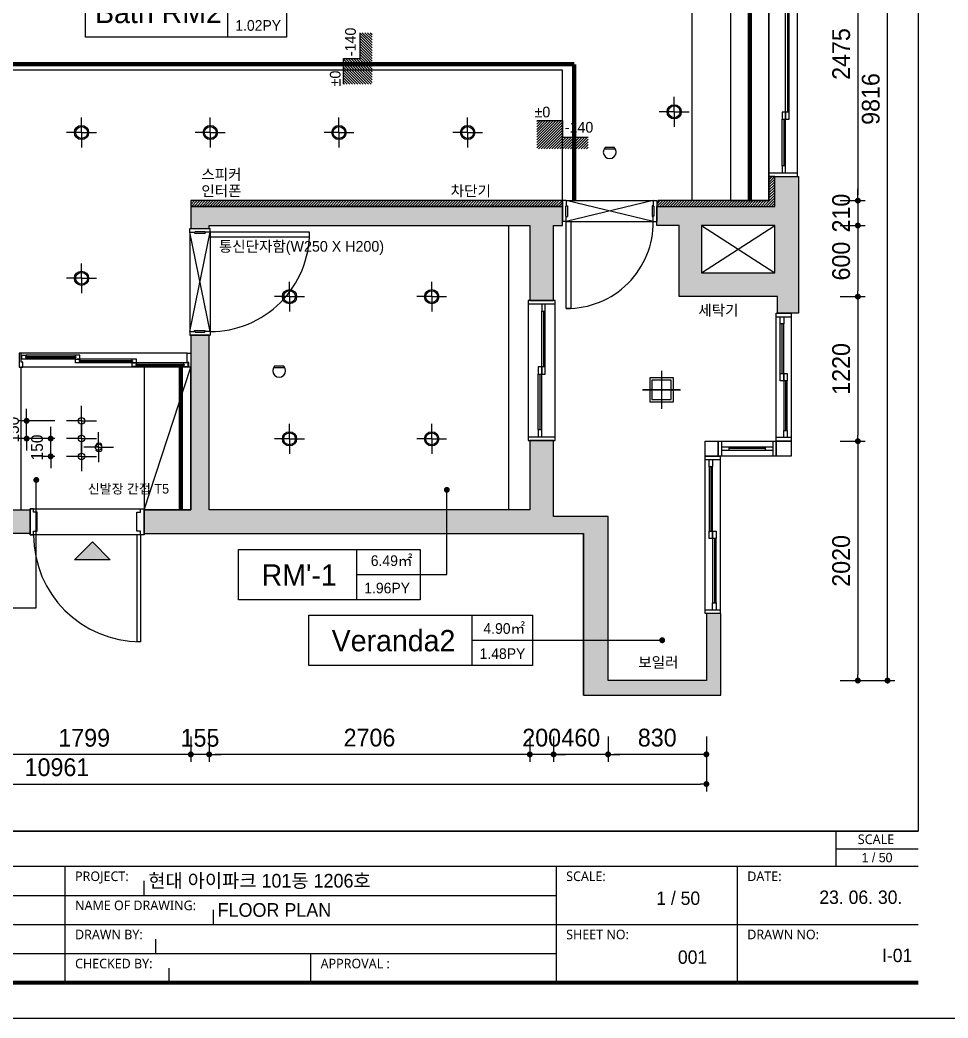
# Model space of a CAD drawing. Header units: millimetres. Extents: x 0 to 400063, y 963 to 238763.
# Drawn here: x 99021 to 106853, y 110534 to 118957 of the extents above; entities that cross this region are included whole.
import ezdxf
from ezdxf.enums import TextEntityAlignment as Align

# ---------------------------------------------------------------- set-up
doc = ezdxf.new("R2010")
doc.units = ezdxf.units.MM
doc.header["$LTSCALE"] = 40
doc.header["$PDMODE"] = 34
doc.linetypes.add('HID', pattern=[2.3, 1.5, -0.8])
doc.layers.get('Defpoints').update_dxf_attribs({"color": 249})
doc.layers.add('.', color=7, linetype='Continuous', lineweight=13)
for name, color, linetype in [('01-FUR', 6, 'Continuous'), ('2sec', 2, 'Continuous'), ('3TI-CE-LIGHT', 6, 'Continuous'), ('4LEA', 4, 'Continuous'), ('6fur', 6, 'Continuous'), ('DIM', 8, 'Continuous'), ('DOOR', 4, 'Continuous'), ('DOOR-FRAME', 4, 'Continuous'), ('DWG', 7, 'Continuous'), ('FORTXT', 6, 'Continuous'), ('GPG-TEXT', 3, 'Continuous'), ('HAT', 8, 'Continuous'), ('LIGHT', 6, 'Continuous'), ('RC-LIGHT', 7, 'Continuous'), ('sheet', 7, 'Continuous'), ('SOL253', 253, 'Continuous'), ('도면층4', 4, 'Continuous'), ('도면층5', 5, 'Continuous'), ('도면층8', 253, 'Continuous'), ('전기', 7, 'Continuous')]:
    doc.layers.add(name, color=color, linetype=linetype)
doc.styles.add('GHS', font='stylu.ttf')
doc.styles.add('HY울릉도L', font='HYWULM.TTF')
doc.styles.add('맑은고딕', font='malgun.ttf')
doc.styles.add('울릉도 L', font='HYWULM.TTF')
doc.styles.add('울릉도L', font='HYWULM.TTF')
doc.styles.add('휴먼엑스포', font='stylu.ttf')
doc.dimstyles.new('황금손50', dxfattribs={"dimscale": 50, "dimtxt": 3, "dimasz": 1, "dimexe": 1.25, "dimexo": 2, "dimgap": 1.25, "dimtad": 1, "dimdec": 0, "dimzin": 9, "dimtxsty": '울릉도 L', "dimblk": 'DOT', "dimcen": 2.5, "dimclrd": 1, "dimclre": 1, "dimadec": 0, "dimazin": 0, "dimtfac": 1, "dimtdec": 0, "dimtix": 1, "dimtmove": 0, "dimatfit": 2, "dimldrblk": 'DOT', "dimfxl": 0, "dimarcsym": 0})
pattern_1 = [(45, (-58243.64, -39174.001), (-11.2253202, 11.2253202), [])]

# ---------------------------------------------------------------- blocks, each defined once
blk = doc.blocks.new('_Dot')
at = {"color": 0, "lineweight": -2}
blk.add_line((-0.5, 0), (-1, 0), dxfattribs=at)
at = {"color": 0, "const_width": 0.5}
blk.add_lwpolyline([(-0.25, 0, 1), (0.25, 0, 1)], format="xyb", close=True, dxfattribs=at)
blk = doc.blocks.new('*D177')
at = {"layer": 'Defpoints', "color": 0}
for p in [(105842.2, 119907.2), (105842.2, 117432.2), (106092.2, 117432.2)]:
    blk.add_point(p, dxfattribs=at)
at = {"layer": 'DIM', "color": 1, "lineweight": -2}
for p, q in [((105942.2, 119907.2), (106154.7, 119907.2)), ((106092.2, 119857.2), (106092.2, 117482.2)), ((105942.2, 117432.2), (106154.7, 117432.2))]:
    blk.add_line(p, q, dxfattribs=at)
at = {"layer": 'DIM', "color": 1, "lineweight": -2, "xscale": 50, "yscale": 50, "zscale": 50}
for p, rotation in [((106092.2, 119907.2), 90), ((106092.2, 117432.2), 270)]:
    blk.add_blockref('_Dot', p, dxfattribs=dict(at, rotation=rotation))
at = {"layer": 'DIM', "color": 1, "insert": (105951.9, 118669.7), "char_height": 150, "attachment_point": 5, "rotation": 90, "style": '울릉도 L'}
blk.add_mtext('2475', dxfattribs=at)
blk = doc.blocks.new('*D178')
at = {"layer": 'Defpoints', "color": 0}
for p in [(105842.2, 117432.2), (105842.2, 117222.2), (106092.2, 117222.2)]:
    blk.add_point(p, dxfattribs=at)
at = {"layer": 'DIM', "color": 1, "lineweight": -2}
for p, q in [((106092.2, 117482.2), (106092.2, 117532.2)), ((105942.2, 117432.2), (106154.7, 117432.2)), ((106092.2, 117432.2), (106092.2, 117222.2)), ((105942.2, 117222.2), (106154.7, 117222.2)), ((106092.2, 117172.2), (106092.2, 117122.2))]:
    blk.add_line(p, q, dxfattribs=at)
at = {"layer": 'DIM', "color": 1, "lineweight": -2, "xscale": 50, "yscale": 50, "zscale": 50}
for p, rotation in [((106092.2, 117432.2), 270), ((106092.2, 117222.2), 90)]:
    blk.add_blockref('_Dot', p, dxfattribs=dict(at, rotation=rotation))
at = {"layer": 'DIM', "color": 1, "insert": (105951.7, 117327.2), "char_height": 150, "attachment_point": 5, "rotation": 90, "style": '울릉도 L'}
blk.add_mtext('210', dxfattribs=at)
blk = doc.blocks.new('*D179')
at = {"layer": 'Defpoints', "color": 0}
for p in [(105842.2, 117222.2), (105842.2, 116622.2), (106092.2, 116622.2)]:
    blk.add_point(p, dxfattribs=at)
at = {"layer": 'DIM', "color": 1, "lineweight": -2}
for p, q in [((105942.2, 117222.2), (106154.7, 117222.2)), ((106092.2, 117172.2), (106092.2, 116672.2)), ((105942.2, 116622.2), (106154.7, 116622.2))]:
    blk.add_line(p, q, dxfattribs=at)
at = {"layer": 'DIM', "color": 1, "lineweight": -2, "xscale": 50, "yscale": 50, "zscale": 50}
for p, rotation in [((106092.2, 117222.2), 90), ((106092.2, 116622.2), 270)]:
    blk.add_blockref('_Dot', p, dxfattribs=dict(at, rotation=rotation))
at = {"layer": 'DIM', "color": 1, "insert": (105951.6, 116922.2), "char_height": 150, "attachment_point": 5, "rotation": 90, "style": '울릉도 L'}
blk.add_mtext('600', dxfattribs=at)
blk = doc.blocks.new('*D180')
at = {"layer": 'Defpoints', "color": 0}
for p in [(105842.2, 116622.2), (105842.2, 115402.2), (106092.2, 115402.2)]:
    blk.add_point(p, dxfattribs=at)
at = {"layer": 'DIM', "color": 1, "lineweight": -2}
for p, q in [((105942.2, 116622.2), (106154.7, 116622.2)), ((106092.2, 116572.2), (106092.2, 115452.2)), ((105942.2, 115402.2), (106154.7, 115402.2))]:
    blk.add_line(p, q, dxfattribs=at)
at = {"layer": 'DIM', "color": 1, "lineweight": -2, "xscale": 50, "yscale": 50, "zscale": 50}
for p, rotation in [((106092.2, 116622.2), 90), ((106092.2, 115402.2), 270)]:
    blk.add_blockref('_Dot', p, dxfattribs=dict(at, rotation=rotation))
at = {"layer": 'DIM', "color": 1, "insert": (105951.7, 116012.2), "char_height": 150, "attachment_point": 5, "rotation": 90, "style": '울릉도 L'}
blk.add_mtext('1220', dxfattribs=at)
blk = doc.blocks.new('*D181')
at = {"layer": 'Defpoints', "color": 0}
for p in [(105842.2, 115402.2), (105842.2, 113382.2), (106092.2, 113382.2)]:
    blk.add_point(p, dxfattribs=at)
at = {"layer": 'DIM', "color": 1, "lineweight": -2}
for p, q in [((105942.2, 115402.2), (106154.7, 115402.2)), ((106092.2, 115352.2), (106092.2, 113432.2)), ((105942.2, 113382.2), (106154.7, 113382.2))]:
    blk.add_line(p, q, dxfattribs=at)
at = {"layer": 'DIM', "color": 1, "lineweight": -2, "xscale": 50, "yscale": 50, "zscale": 50}
for p, rotation in [((106092.2, 115402.2), 90), ((106092.2, 113382.2), 270)]:
    blk.add_blockref('_Dot', p, dxfattribs=dict(at, rotation=rotation))
at = {"layer": 'DIM', "color": 1, "insert": (105951.7, 114392.2), "char_height": 150, "attachment_point": 5, "rotation": 90, "style": '울릉도 L'}
blk.add_mtext('2020', dxfattribs=at)
blk = doc.blocks.new('*D182')
at = {"layer": 'Defpoints', "color": 0}
for p in [(105842.2, 123198.2), (106342.2, 123198.2), (105842.2, 113382.2)]:
    blk.add_point(p, dxfattribs=at)
at = {"layer": 'DIM', "color": 1, "lineweight": -2}
for p, q in [((105942.2, 123198.2), (106404.7, 123198.2)), ((106342.2, 113432.2), (106342.2, 123148.2)), ((105942.2, 113382.2), (106404.7, 113382.2))]:
    blk.add_line(p, q, dxfattribs=at)
at = {"layer": 'DIM', "color": 1, "lineweight": -2, "xscale": 50, "yscale": 50, "zscale": 50}
for p, rotation in [((106342.2, 123198.2), 90), ((106342.2, 113382.2), 270)]:
    blk.add_blockref('_Dot', p, dxfattribs=dict(at, rotation=rotation))
at = {"layer": 'DIM', "color": 1, "insert": (106201.5, 118290.2), "char_height": 150, "attachment_point": 5, "rotation": 90, "style": '울릉도 L'}
blk.add_mtext('9816', dxfattribs=at)
blk = doc.blocks.new('*D183')
at = {"layer": 'Defpoints', "color": 0}
for p in [(103984.1, 113009.2), (104814.1, 113009.2), (103984.1, 112759.2)]:
    blk.add_point(p, dxfattribs=at)
at = {"layer": 'DIM', "color": 1, "lineweight": -2}
for p, q in [((103984.1, 112909.2), (103984.1, 112696.7)), ((104814.1, 112909.2), (104814.1, 112696.7)), ((104764.1, 112759.2), (104034.1, 112759.2))]:
    blk.add_line(p, q, dxfattribs=at)
at = {"layer": 'DIM', "color": 1, "lineweight": -2, "xscale": 50, "yscale": 50, "zscale": 50, "rotation": 180}
blk.add_blockref('_Dot', (103984.1, 112759.2), dxfattribs=at)
at = {"layer": 'DIM', "color": 1, "lineweight": -2, "xscale": 50, "yscale": 50, "zscale": 50}
blk.add_blockref('_Dot', (104814.1, 112759.2), dxfattribs=at)
at = {"layer": 'DIM', "color": 1, "insert": (104399.1, 112899.8), "char_height": 150, "attachment_point": 5, "style": '울릉도 L'}
blk.add_mtext('830', dxfattribs=at)
blk = doc.blocks.new('*D184')
at = {"layer": 'Defpoints', "color": 0}
for p in [(103524.1, 113009.2), (103984.1, 113009.2), (103524.1, 112759.2)]:
    blk.add_point(p, dxfattribs=at)
at = {"layer": 'DIM', "color": 1, "lineweight": -2}
for p, q in [((103524.1, 112909.2), (103524.1, 112696.7)), ((103984.1, 112909.2), (103984.1, 112696.7)), ((103474.1, 112759.2), (103424.1, 112759.2)), ((103984.1, 112759.2), (103524.1, 112759.2)), ((104034.1, 112759.2), (104084.1, 112759.2))]:
    blk.add_line(p, q, dxfattribs=at)
at = {"layer": 'DIM', "color": 1, "lineweight": -2, "xscale": 50, "yscale": 50, "zscale": 50}
blk.add_blockref('_Dot', (103524.1, 112759.2), dxfattribs=at)
at = {"layer": 'DIM', "color": 1, "lineweight": -2, "xscale": 50, "yscale": 50, "zscale": 50, "rotation": 180}
blk.add_blockref('_Dot', (103984.1, 112759.2), dxfattribs=at)
at = {"layer": 'DIM', "color": 1, "insert": (103754.1, 112899.8), "char_height": 150, "attachment_point": 5, "style": '울릉도 L'}
blk.add_mtext('460', dxfattribs=at)
blk = doc.blocks.new('*D185')
at = {"layer": 'Defpoints', "color": 0}
for p in [(103324.1, 113009.2), (103524.1, 113009.2), (103324.1, 112759.2)]:
    blk.add_point(p, dxfattribs=at)
at = {"layer": 'DIM', "color": 1, "lineweight": -2}
for p, q in [((103324.1, 112909.2), (103324.1, 112696.7)), ((103524.1, 112909.2), (103524.1, 112696.7)), ((103274.1, 112759.2), (103224.1, 112759.2)), ((103524.1, 112759.2), (103324.1, 112759.2)), ((103574.1, 112759.2), (103624.1, 112759.2))]:
    blk.add_line(p, q, dxfattribs=at)
at = {"layer": 'DIM', "color": 1, "lineweight": -2, "xscale": 50, "yscale": 50, "zscale": 50}
blk.add_blockref('_Dot', (103324.1, 112759.2), dxfattribs=at)
at = {"layer": 'DIM', "color": 1, "lineweight": -2, "xscale": 50, "yscale": 50, "zscale": 50, "rotation": 180}
blk.add_blockref('_Dot', (103524.1, 112759.2), dxfattribs=at)
at = {"layer": 'DIM', "color": 1, "insert": (103424.1, 112899.7), "char_height": 150, "attachment_point": 5, "style": '울릉도 L'}
blk.add_mtext('200', dxfattribs=at)
blk = doc.blocks.new('*D186')
at = {"layer": 'Defpoints', "color": 0}
for p in [(100618.2, 113009.2), (103324.1, 113009.2), (100618.2, 112759.2)]:
    blk.add_point(p, dxfattribs=at)
at = {"layer": 'DIM', "color": 1, "lineweight": -2}
for p, q in [((100618.2, 112909.2), (100618.2, 112696.7)), ((103324.1, 112909.2), (103324.1, 112696.7)), ((103274.1, 112759.2), (100668.2, 112759.2))]:
    blk.add_line(p, q, dxfattribs=at)
at = {"layer": 'DIM', "color": 1, "lineweight": -2, "xscale": 50, "yscale": 50, "zscale": 50, "rotation": 180}
blk.add_blockref('_Dot', (100618.2, 112759.2), dxfattribs=at)
at = {"layer": 'DIM', "color": 1, "lineweight": -2, "xscale": 50, "yscale": 50, "zscale": 50}
blk.add_blockref('_Dot', (103324.1, 112759.2), dxfattribs=at)
at = {"layer": 'DIM', "color": 1, "insert": (101971.1, 112899.8), "char_height": 150, "attachment_point": 5, "style": '울릉도 L'}
blk.add_mtext('2706', dxfattribs=at)
blk = doc.blocks.new('*D187')
at = {"layer": 'Defpoints', "color": 0}
for p in [(100463.2, 113009.2), (100618.2, 113009.2), (100463.2, 112759.2)]:
    blk.add_point(p, dxfattribs=at)
at = {"layer": 'DIM', "color": 1, "lineweight": -2}
for p, q in [((100463.2, 112909.2), (100463.2, 112696.7)), ((100618.2, 112909.2), (100618.2, 112696.7)), ((100413.2, 112759.2), (100363.2, 112759.2)), ((100618.2, 112759.2), (100463.2, 112759.2)), ((100668.2, 112759.2), (100718.2, 112759.2))]:
    blk.add_line(p, q, dxfattribs=at)
at = {"layer": 'DIM', "color": 1, "lineweight": -2, "xscale": 50, "yscale": 50, "zscale": 50}
blk.add_blockref('_Dot', (100463.2, 112759.2), dxfattribs=at)
at = {"layer": 'DIM', "color": 1, "lineweight": -2, "xscale": 50, "yscale": 50, "zscale": 50, "rotation": 180}
blk.add_blockref('_Dot', (100618.2, 112759.2), dxfattribs=at)
at = {"layer": 'DIM', "color": 1, "insert": (100540.7, 112898.2), "char_height": 150, "attachment_point": 5, "style": '울릉도 L'}
blk.add_mtext('155', dxfattribs=at)
blk = doc.blocks.new('*D188')
at = {"layer": 'Defpoints', "color": 0}
for p in [(98664, 113009.2), (100463.2, 113009.2), (98664, 112759.2)]:
    blk.add_point(p, dxfattribs=at)
at = {"layer": 'DIM', "color": 1, "lineweight": -2}
for p, q in [((98664, 112909.2), (98664, 112696.7)), ((100463.2, 112909.2), (100463.2, 112696.7)), ((100413.2, 112759.2), (98714, 112759.2))]:
    blk.add_line(p, q, dxfattribs=at)
at = {"layer": 'DIM', "color": 1, "lineweight": -2, "xscale": 50, "yscale": 50, "zscale": 50, "rotation": 180}
blk.add_blockref('_Dot', (98664, 112759.2), dxfattribs=at)
at = {"layer": 'DIM', "color": 1, "lineweight": -2, "xscale": 50, "yscale": 50, "zscale": 50}
blk.add_blockref('_Dot', (100463.2, 112759.2), dxfattribs=at)
at = {"layer": 'DIM', "color": 1, "insert": (99563.6, 112898.5), "char_height": 150, "attachment_point": 5, "style": '울릉도 L'}
blk.add_mtext('1799', dxfattribs=at)
blk = doc.blocks.new('*D189')
at = {"layer": 'Defpoints', "color": 0}
for p in [(93853.2, 113009.2), (104814.1, 113009.2), (104814.1, 112509.2)]:
    blk.add_point(p, dxfattribs=at)
at = {"layer": 'DIM', "color": 1, "lineweight": -2}
for p, q in [((93853.2, 112909.2), (93853.2, 112446.7)), ((104814.1, 112909.2), (104814.1, 112446.7)), ((93903.2, 112509.2), (104764.1, 112509.2))]:
    blk.add_line(p, q, dxfattribs=at)
at = {"layer": 'DIM', "color": 1, "lineweight": -2, "xscale": 50, "yscale": 50, "zscale": 50, "rotation": 180}
blk.add_blockref('_Dot', (93853.2, 112509.2), dxfattribs=at)
at = {"layer": 'DIM', "color": 1, "lineweight": -2, "xscale": 50, "yscale": 50, "zscale": 50}
blk.add_blockref('_Dot', (104814.1, 112509.2), dxfattribs=at)
at = {"layer": 'DIM', "color": 1, "insert": (99333.6, 112649.9), "char_height": 150, "attachment_point": 5, "style": '울릉도 L'}
blk.add_mtext('10961', dxfattribs=at)
blk = doc.blocks.new('*D235')
at = {"layer": 'Defpoints', "color": 0}
for p in [(99280.7, 115424.3), (99415.1, 115424.3), (99415.1, 115274.3)]:
    blk.add_point(p, dxfattribs=at)
at = {"layer": 'DIM', "color": 1, "lineweight": -2}
for p, q in [((99280.7, 115474.3), (99280.7, 115524.3)), ((99315.1, 115424.3), (99218.2, 115424.3)), ((99280.7, 115274.3), (99280.7, 115424.3)), ((99315.1, 115274.3), (99218.2, 115274.3)), ((99280.7, 115224.3), (99280.7, 115174.3))]:
    blk.add_line(p, q, dxfattribs=at)
at = {"layer": 'DIM', "color": 1, "lineweight": -2, "xscale": 50, "yscale": 50, "zscale": 50}
for p, rotation in [((99280.7, 115424.3), 270), ((99280.7, 115274.3), 90)]:
    blk.add_blockref('_Dot', p, dxfattribs=dict(at, rotation=rotation))
at = {"layer": 'DIM', "color": 0, "insert": (99166.2, 115349.3), "char_height": 100, "attachment_point": 5, "rotation": 90, "style": '울릉도 L'}
blk.add_mtext('150', dxfattribs=at)
blk = doc.blocks.new('*D236')
at = {"layer": 'Defpoints', "color": 0}
for p in [(99077.8, 115574.3), (99415.1, 115574.3), (99415.1, 115424.3)]:
    blk.add_point(p, dxfattribs=at)
at = {"layer": 'DIM', "color": 1, "lineweight": -2}
for p, q in [((99077.8, 115624.3), (99077.8, 115674.3)), ((99315.1, 115574.3), (99015.3, 115574.3)), ((99077.8, 115424.3), (99077.8, 115574.3)), ((99315.1, 115424.3), (99015.3, 115424.3)), ((99077.8, 115374.3), (99077.8, 115324.3))]:
    blk.add_line(p, q, dxfattribs=at)
at = {"layer": 'DIM', "color": 1, "lineweight": -2, "xscale": 50, "yscale": 50, "zscale": 50}
for p, rotation in [((99077.8, 115574.3), 270), ((99077.8, 115424.3), 90)]:
    blk.add_blockref('_Dot', p, dxfattribs=dict(at, rotation=rotation))
at = {"layer": 'DIM', "color": 0, "insert": (98963.3, 115499.3), "char_height": 100, "attachment_point": 5, "rotation": 90, "style": '울릉도 L'}
blk.add_mtext('150', dxfattribs=at)

msp = doc.modelspace()

# ---------------------------------------------------------------- hatches: boundary and pattern name
at = {"layer": '.'}
h = msp.add_hatch(color=251, dxfattribs=at)
h.dxf.hatch_style = 1
h.paths.add_polyline_path([(93853.2, 115385.2), (93653.2, 115293), (93653.2, 114622.2), (96087.5, 114622.2), (96087.5, 114822.2), (93853.2, 114822.2)])
h.paths.add_polyline_path([(99106.2, 114822.2), (96087.5, 114822.2), (96087.5, 114622.2), (99106.2, 114622.2)])
h.paths.add_polyline_path([(103984.1, 114767.2), (103524.1, 114767.2), (103524.1, 115409.2), (103324.1, 115409.2), (103324.1, 114822.2), (100618.2, 114822.2), (100618.2, 116297.2), (100464.1, 116297.2), (100463.2, 114822.2), (100068.2, 114822.2), (100068.2, 114622.2), (103777.1, 114622.2), (103777.1, 113259.2), (104937.1, 113259.2), (104937.1, 113947.2), (104814.1, 113947.2), (104814.1, 113382.2), (103984.1, 113382.2)])
h.paths.add_polyline_path([(103524.1, 117222.2), (103600.7, 117222.2), (103600.7, 117382.2), (100463.2, 117382.2), (100463.2, 117197.2), (100618.2, 117197.2), (100618.2, 117222.2), (103324.1, 117222.2), (103324.1, 116589.2), (103524.1, 116589.2)])
h.paths.add_polyline_path([(105592.2, 117637.2), (105392.2, 117637.2), (105392.2, 117382.2), (104395.7, 117382.2), (104395.7, 117222.2), (104584.1, 117222.2), (104584.1, 116622.2), (105414.1, 116622.2), (105414.1, 116482.2), (105592.2, 116482.2), (105592.2, 116622.2)])
h.paths.add_polyline_path([(104773.2, 117222.2), (105392.2, 117222.2), (105392.2, 116822.2), (104773.2, 116822.2)], flags=16)
h.paths.add_polyline_path([(105592.2, 120113.2), (102167.2, 120113.2), (102167.2, 119957.2), (105392.2, 119957.2), (105392.2, 119707.2), (105592.2, 119707.2)])
h.paths.add_polyline_path([(101264.2, 120113.2), (101252.2, 120113.2), (101252.2, 121753.2), (100627.2, 121753.2), (100627.2, 123198.2), (105367.2, 123198.2), (105367.2, 122488.2), (105592.2, 122488.2), (105592.2, 123398.2), (95324.2, 123398.2), (95324.2, 123480.2), (93504.2, 123480.2), (93504.2, 121396.2), (93696.2, 121396.2), (93696.2, 121334.2), (93896.2, 121334.2), (93896.2, 121396.2), (95124.2, 121396.2), (95124.2, 121282.2), (95324.2, 121282.2), (95324.2, 121595.2), (93704.2, 121595.2), (93704.2, 123280.2), (95174.2, 123280.2), (95174.2, 122320.2), (95324.2, 122320.2), (95324.2, 123198.2), (98619.2, 123198.2), (98619.2, 122450.2), (98769.2, 122450.2), (98769.2, 123198.2), (100114.2, 123198.2), (100114.2, 121753.2), (98619.2, 121753.2), (98619.2, 119821.2), (98774.2, 119821.2), (98774.2, 119957.2), (98789.2, 119957.2), (98789.2, 120107.2), (98774.2, 120107.2), (98774.2, 121557.2), (100359.2, 121557.2), (101109.2, 121557.2), (101109.2, 120107.2), (100359.2, 120107.2), (99589.2, 120107.2), (99589.2, 119957.2), (101264.2, 119957.2)])
h.paths.add_polyline_path([(100477.2, 121753.2), (100264.2, 121753.2), (100264.2, 123198.2), (100477.2, 123198.2)], flags=16)
h.paths.add_polyline_path([(98774.2, 118932.2), (95324.2, 118932.2), (95324.2, 119182.2), (95124.2, 119182.2), (95124.2, 118932.2), (95006.2, 118932.2), (95006.2, 118732.2), (98774.2, 118732.2)])
h.paths.add_polyline_path([(93973.2, 118932.2), (93896.2, 118932.2), (93896.2, 118994.2), (93696.2, 118994.2), (93695, 118749.2), (93853.2, 118732.2), (93973.2, 118732.2)])
h = msp.add_hatch(dxfattribs=at)
h.set_pattern_fill('ANSI31', color=256, scale=5)
h.set_pattern_definition(pattern_1)
h.paths.add_polyline_path([(100463.2, 117432.2), (100463.2, 117382.2), (103600.7, 117382.2), (103600.7, 117422.2), (103590.7, 117422.2), (103590.7, 117432.2)])
h.paths.add_polyline_path([(100524.5, 117435), (100928.8, 117435), (100928.8, 117600.6), (100524.5, 117600.6)], flags=9)
h.paths.add_polyline_path([(102629.4, 117435.2), (103033.6, 117435.2), (103033.6, 117600.6), (102629.4, 117600.6)], flags=9)
h = msp.add_hatch(dxfattribs=at)
h.set_pattern_fill('ANSI31', color=256, scale=5)
h.set_pattern_definition(pattern_1)
h.paths.add_polyline_path([(104405.7, 117432.2), (104405.7, 117422.2), (104395.7, 117422.2), (104395.7, 117382.2), (105392.2, 117382.2), (105392.2, 117637.2), (105342.2, 117637.2), (105342.2, 117432.2)])
h = msp.add_hatch()
h.set_pattern_fill('ANSI31', color=8, scale=5, angle=270)
h.set_pattern_definition([(315, (262620.108, -21789.749), (11.2253202, 11.2253202), [])])
h.paths.add_polyline_path([(101752.5, 118415.3), (101752.5, 118632.2), (101892.5, 118632.2), (101892.5, 118849.1), (101992.5, 118849.1), (101992.5, 118415.3)])
h = msp.add_hatch()
h.set_pattern_fill('ANSI31', color=8, scale=5, angle=180)
h.set_pattern_definition([(225, (-36822.744, -42758.125), (11.2253202, -11.2253202), [])])
h.paths.add_polyline_path([(103382.3, 118109.4), (103599.2, 118109.4), (103599.2, 117969.4), (103816.1, 117969.4), (103816.1, 117869.4), (103382.3, 117869.4)])
at = {"layer": 'HAT'}
h = msp.add_hatch(color=8, dxfattribs=at)
h.dxf.hatch_style = 1
h.paths.add_polyline_path([(99632.4, 114551.6), (99782.4, 114401.6), (99482.4, 114401.6)])

# ---------------------------------------------------------------- linework, layer by layer
at = {"layer": '01-FUR', "color": 140, "linetype": 'Continuous'}
for p, q in [((99401.4, 111814.5), (99401.4, 110832.1)), ((103545.8, 111814.5), (103545.8, 110832.1)), ((105073.7, 111814.5), (105073.7, 110832.1)), ((91665, 111568.9), (103545.8, 111568.9)), ((91665, 111323.3), (106601.6, 111323.3)), ((91665, 111077.7), (103545.8, 111077.7)), ((101473.6, 111077.7), (101473.6, 110832.1))]:
    msp.add_line(p, q, dxfattribs=at)
at = {"layer": '2sec'}
for points in [[(105342.2, 117637.2), (105342.2, 117432.2), (104405.7, 117432.2), (104405.7, 117422.2), (104395.7, 117422.2), (104395.7, 117382.2), (105392.2, 117382.2), (105392.2, 117637.2)], [(105414.1, 116622.2), (104584.1, 116622.2), (104584.1, 117222.2), (104395.7, 117222.2), (104395.7, 117382.2), (105392.2, 117382.2), (105392.2, 117637.2), (105592.2, 117637.2), (105592.2, 116622.2), (105592.2, 116482.2), (105414.1, 116482.2)], [(103590.7, 117432.2), (100463.2, 117432.2), (100463.2, 117382.2), (103600.7, 117382.2), (103600.7, 117422.2), (103590.7, 117422.2)], [(103524.1, 116589.2), (103524.1, 117222.2), (103600.7, 117222.2), (103600.7, 117382.2), (100463.2, 117382.2), (100463.2, 117197.2), (100618.2, 117197.2), (100618.2, 117222.2), (103324.1, 117222.2), (103324.1, 116589.2)], [(104773.2, 117222.2), (104773.2, 116822.2), (105392.2, 116822.2), (105392.2, 117222.2)], [(99106.2, 114622.2), (93653.2, 114622.2), (93653.2, 115293), (93853.2, 115385.2), (93853.2, 114822.2), (99106.2, 114822.2)]]:
    msp.add_lwpolyline(points, close=True, dxfattribs=at)
msp.add_lwpolyline([(103777.1, 113259.2), (103777.1, 114622.2), (103777.1, 113259.2), (104937.1, 113259.2), (104937.1, 113947.2), (104814.1, 113947.2), (104814.1, 113382.2), (103984.1, 113382.2), (103984.1, 114767.2), (103524.1, 114767.2), (103524.1, 115409.2), (103324.1, 115409.2), (103324.1, 114822.2), (100618.2, 114822.2), (100618.2, 116297.2), (100464.1, 116297.2), (100463.2, 114822.2), (100068.2, 114822.2), (100068.2, 114622.2), (103777.1, 114622.2)], dxfattribs=at)
at = {"layer": '3TI-CE-LIGHT', "color": 1}
for p, q in [((104542.2, 118182.2), (104542.2, 118308.2)), ((104542.2, 118182.2), (104416.2, 118182.2)), ((104542.2, 118182.2), (104668.2, 118182.2)), ((104542.2, 118182.2), (104542.2, 118056.2)), ((99541.1, 118007.2), (99541.1, 118133.2)), ((100627.1, 118007.2), (100627.1, 118133.2)), ((101713.2, 118007.2), (101713.2, 118133.2)), ((102799.2, 118007.2), (102799.2, 118133.2)), ((99541.1, 118007.2), (99415.1, 118007.2)), ((99541.1, 118007.2), (99667.1, 118007.2)), ((99541.1, 118007.2), (99541.1, 117881.2)), ((100627.1, 118007.2), (100501.1, 118007.2)), ((100627.1, 118007.2), (100753.1, 118007.2)), ((100627.1, 118007.2), (100627.1, 117881.2)), ((101713.2, 118007.2), (101587.2, 118007.2)), ((101713.2, 118007.2), (101839.2, 118007.2)), ((101713.2, 118007.2), (101713.2, 117881.2)), ((102799.2, 118007.2), (102673.2, 118007.2)), ((102799.2, 118007.2), (102925.2, 118007.2)), ((102799.2, 118007.2), (102799.2, 117881.2)), ((99541.1, 116777.1), (99541.1, 116903.1)), ((99541.1, 116777.1), (99415.1, 116777.1)), ((99541.1, 116777.1), (99667.1, 116777.1)), ((99541.1, 116777.1), (99541.1, 116651.1)), ((101296.1, 116622.2), (101296.1, 116748.2)), ((102496.1, 116622.2), (102496.1, 116748.2)), ((101296.1, 116622.2), (101170.1, 116622.2)), ((101296.1, 116622.2), (101422.1, 116622.2)), ((101296.1, 116622.2), (101296.1, 116496.2)), ((102496.1, 116622.2), (102370.1, 116622.2)), ((102496.1, 116622.2), (102622.1, 116622.2)), ((102496.1, 116622.2), (102496.1, 116496.2)), ((99541.1, 115574.3), (99541.1, 115700.3)), ((99541.1, 115574.3), (99415.1, 115574.3)), ((99541.1, 115574.3), (99667.1, 115574.3)), ((99541.1, 115574.3), (99541.1, 115448.3)), ((99541.1, 115424.3), (99541.1, 115550.3)), ((101296.1, 115422.2), (101296.1, 115548.2)), ((102496.1, 115422.2), (102496.1, 115548.2)), ((99541.1, 115424.3), (99415.1, 115424.3)), ((99541.1, 115424.3), (99667.1, 115424.3)), ((99541.1, 115424.3), (99541.1, 115298.3)), ((99541.1, 115274.3), (99541.1, 115400.3)), ((99685.5, 115351.2), (99685.5, 115477.2)), ((101296.1, 115422.2), (101170.1, 115422.2)), ((101296.1, 115422.2), (101422.1, 115422.2)), ((101296.1, 115422.2), (101296.1, 115296.2)), ((102496.1, 115422.2), (102370.1, 115422.2)), ((102496.1, 115422.2), (102622.1, 115422.2)), ((102496.1, 115422.2), (102496.1, 115296.2)), ((99685.5, 115351.2), (99559.5, 115351.2)), ((99685.5, 115351.2), (99811.5, 115351.2)), ((99685.5, 115351.2), (99685.5, 115225.2)), ((99541.1, 115274.3), (99415.1, 115274.3)), ((99541.1, 115274.3), (99667.1, 115274.3)), ((99541.1, 115274.3), (99541.1, 115148.3))]:
    msp.add_line(p, q, dxfattribs=at)
at = {"layer": '3TI-CE-LIGHT', "color": 1, "linetype": 'HID', "const_width": 36}
for points in [[(105179.7, 119794.7), (105179.7, 117432.2)], [(103699.2, 118584.1), (95424.2, 118584.1)], [(103699.2, 118584.1), (103699.2, 117432.2)], [(100379.2, 116026.3), (100379.2, 114822.2)]]:
    msp.add_lwpolyline(points, dxfattribs=at)
at = {"layer": '3TI-CE-LIGHT'}
for points in [[(101752.5, 118415.3), (101752.5, 118632.2), (101892.5, 118632.2), (101892.5, 118849.1)], [(103382.3, 118109.4), (103599.2, 118109.4), (103599.2, 117969.4), (103816.1, 117969.4)]]:
    msp.add_lwpolyline(points, dxfattribs=at)
for centre, radius in [((104542.2, 118182.2), 60), ((99541.1, 118007.2), 60), ((100627.1, 118007.2), 60), ((101713.2, 118007.2), 60), ((102799.2, 118007.2), 60), ((99541.1, 116777.1), 60), ((101296.1, 116622.2), 60), ((102496.1, 116622.2), 60), ((99541.1, 115574.3), 27.5), ((101296.1, 115422.2), 60), ((102496.1, 115422.2), 60), ((99541.1, 115424.3), 27.5), ((99685.5, 115351.2), 27.5), ((99541.1, 115274.3), 27.5)]:
    msp.add_circle(centre, radius, dxfattribs=at)
at = {"layer": '3TI-CE-LIGHT', "color": 8}
for centre in [(104542.2, 118182.2), (99541.1, 118007.2), (100627.1, 118007.2), (101713.2, 118007.2), (102799.2, 118007.2), (99541.1, 116777.1), (101296.1, 116622.2), (102496.1, 116622.2), (101296.1, 115422.2), (102496.1, 115422.2)]:
    msp.add_circle(centre, 50, dxfattribs=at)
at = {"layer": '4LEA', "color": 1}
for p, q in [((104365.7, 117432.2), (103630.7, 117257.2)), ((104365.7, 117257.2), (103630.7, 117432.2)), ((100455.7, 116327.2), (100625.7, 117167.2)), ((100625.7, 116327.2), (100455.7, 117167.2))]:
    msp.add_line(p, q, dxfattribs=at)
at = {"layer": '4LEA', "color": 0}
for p, q in [((103630.7, 117432.2), (104365.7, 117432.2)), ((103630.7, 117257.2), (104365.7, 117257.2)), ((100455.7, 117167.2), (100455.7, 116327.2)), ((100625.7, 117167.2), (100625.7, 116327.2))]:
    msp.add_line(p, q, dxfattribs=at)
at = {"layer": '6fur'}
msp.add_lwpolyline([(104336.1, 115735.7), (104536.1, 115735.7), (104536.1, 115935.7), (104336.1, 115935.7)], close=True, dxfattribs=at)
at = {"layer": '6fur', "color": 8}
msp.add_lwpolyline([(104354.3, 115753.9), (104517.9, 115753.9), (104517.9, 115917.5), (104354.3, 115917.5)], close=True, dxfattribs=at)
at = {"layer": 'Defpoints', "color": 250}
for p, q in [((100067.4, 111691.7), (100067.4, 111568.9)), ((100651.4, 111446.1), (100651.4, 111323.3)), ((100164.7, 111200.5), (100164.7, 111077.7)), ((100277.4, 110954.9), (100277.4, 110832.1))]:
    msp.add_line(p, q, dxfattribs=at)
at = {"layer": 'Defpoints', "color": 9}
msp.add_lwpolyline([(107088.3, 124894.5), (86729.9, 124894.5), (86729.9, 110534.2), (107088.3, 110534.2)], close=True, dxfattribs=at)
at = {"layer": 'Defpoints'}
msp.add_lwpolyline([(87216.6, 124629), (106601.6, 124629), (106601.6, 112110.4), (87216.6, 112110.4)], close=True, dxfattribs=at)
at = {"layer": 'DOOR', "color": 5}
for centre, radius, start, end in [((103637.9, 117250), 727.9, 269.43623, 0.56377), ((100625.7, 117167.2), 840, 269.99973, 0.00027), ((100039.2, 114612.6), 902.9, 180.02495, 269.93976)]:
    msp.add_arc(centre, radius, start, end, dxfattribs=at)
at = {"layer": 'DOOR-FRAME', "linetype": 'Continuous'}
for p, q in [((103600.7, 117432.2), (103600.7, 117257.2)), ((103630.7, 117432.2), (103600.7, 117432.2)), ((103630.7, 117432.2), (103630.7, 117386.7)), ((104365.7, 117432.2), (104365.7, 117386.7)), ((104365.7, 117432.2), (104395.7, 117432.2)), ((104395.7, 117432.2), (104395.7, 117257.2)), ((103625.7, 117386.7), (103630.7, 117386.7)), ((103625.7, 117386.7), (103625.7, 117302.7)), ((103630.7, 117389.7), (103640.7, 117389.7)), ((103640.7, 117389.7), (103640.7, 117299.7)), ((104355.7, 117389.7), (104355.7, 117299.7)), ((104365.7, 117389.7), (104355.7, 117389.7)), ((104370.7, 117386.7), (104365.7, 117386.7)), ((104370.7, 117386.7), (104370.7, 117302.7)), ((103630.7, 117257.2), (103600.7, 117257.2)), ((103625.7, 117302.7), (103630.7, 117302.7)), ((103630.7, 117257.2), (103630.7, 117302.7)), ((103630.7, 117299.7), (103640.7, 117299.7)), ((104365.7, 117299.7), (104355.7, 117299.7)), ((104370.7, 117302.7), (104365.7, 117302.7)), ((104365.7, 117257.2), (104365.7, 117302.7)), ((104365.7, 117257.2), (104395.7, 117257.2)), ((100455.7, 117197.2), (100625.7, 117197.2)), ((100455.7, 117167.2), (100455.7, 117197.2)), ((100455.7, 117167.2), (100498.7, 117167.2)), ((100495.7, 117167.2), (100495.7, 117157.2)), ((100498.7, 117172.2), (100498.7, 117167.2)), ((100498.7, 117172.2), (100582.7, 117172.2)), ((100582.7, 117172.2), (100582.7, 117167.2)), ((100625.7, 117167.2), (100582.7, 117167.2)), ((100585.7, 117167.2), (100585.7, 117157.2)), ((100625.7, 117167.2), (100625.7, 117197.2)), ((100495.7, 117157.2), (100585.7, 117157.2)), ((100455.7, 116327.2), (100498.7, 116327.2)), ((100455.7, 116327.2), (100455.7, 116297.2)), ((100495.7, 116337.2), (100585.7, 116337.2)), ((100495.7, 116327.2), (100495.7, 116337.2)), ((100498.7, 116322.2), (100498.7, 116327.2)), ((100498.7, 116322.2), (100582.7, 116322.2)), ((100582.7, 116322.2), (100582.7, 116327.2)), ((100625.7, 116327.2), (100582.7, 116327.2)), ((100585.7, 116327.2), (100585.7, 116337.2)), ((100625.7, 116327.2), (100625.7, 116297.2)), ((100455.7, 116297.2), (100625.7, 116297.2))]:
    msp.add_line(p, q, dxfattribs=at)
for points in [[(103630.7, 116522.2), (103630.7, 117257.2), (103670.7, 117257.2), (103670.7, 116522.2)], [(101465.7, 117167.2), (100625.7, 117167.2), (100625.7, 117127.2), (101465.7, 117127.2)]]:
    msp.add_lwpolyline(points, close=True, dxfattribs=at)
at = {"layer": 'DWG', "color": 2, "const_width": 32.4}
msp.add_lwpolyline([(106601.6, 110832.1), (87216.6, 110832.1)], dxfattribs=at)
at = {"layer": 'FORTXT', "color": 6}
for p, q in [((87216.6, 112110.4), (106601.6, 112110.4)), ((105906.3, 112110.4), (105906.3, 111814.5)), ((105906.3, 111962.5), (106601.6, 111962.5)), ((87216.6, 111814.5), (106601.6, 111814.5))]:
    msp.add_line(p, q, dxfattribs=at)
at = {"layer": 'HAT'}
for p, q in [((99632.4, 114551.6), (99482.4, 114401.6)), ((99782.4, 114401.6), (99632.4, 114551.6))]:
    msp.add_line(p, q, dxfattribs=at)
msp.add_lwpolyline([(99782.4, 114401.6), (99482.4, 114401.6)], dxfattribs=at)
at = {"layer": 'LIGHT', "color": 1}
for p, q in [((104436.1, 115995.8), (104436.1, 115675.6)), ((104436.1, 115993.2), (104436.1, 115678.2)), ((104436.1, 115993.2), (104436.1, 115678.2)), ((104436.1, 115993.2), (104436.1, 115678.2)), ((104436.1, 115993.2), (104436.1, 115678.2)), ((104276, 115835.7), (104596.2, 115835.7)), ((104593.6, 115835.7), (104278.6, 115835.7)), ((104593.6, 115835.7), (104278.6, 115835.7)), ((104593.6, 115835.7), (104278.6, 115835.7)), ((104593.6, 115835.7), (104278.6, 115835.7))]:
    msp.add_line(p, q, dxfattribs=at)
at = {"layer": 'RC-LIGHT', "color": 7}
for p, q in [((104046.8, 117866.6), (103949.6, 117866.6)), ((101257.5, 116021.3), (101160.2, 116021.3))]:
    msp.add_line(p, q, dxfattribs=at)
at = {"layer": 'RC-LIGHT', "color": 6}
for p, q in [((104037.1, 117880.2), (103959.3, 117880.2)), ((101247.7, 116035), (101170, 116035))]:
    msp.add_line(p, q, dxfattribs=at)
for centre in [(103998.2, 117842.1), (101208.8, 115996.8)]:
    msp.add_arc(centre, 54.4, 135.573, 44.427, dxfattribs=at)
at = {"layer": 'SOL253'}
for p, q in [((100774.8, 118811.7), (100774.8, 119236.2)), ((99158.9, 113996), (99158.9, 115075.1)), ((102623.6, 114276.2), (102623.6, 114991.8)), ((101865.3, 114064), (101865.3, 114488.5)), ((101865.3, 114276.2), (102397.2, 114276.2)), ((102397.2, 114276.2), (102623.6, 114276.2)), ((98555.5, 113996), (99158.9, 113996)), ((102837.8, 113510.2), (102837.8, 113934.7)), ((102837.8, 113722.5), (103347.4, 113722.5)), ((103347.4, 113722.5), (104440.9, 113722.5))]:
    msp.add_line(p, q, dxfattribs=at)
for points in [[(99574.8, 119236.2), (101271, 119236.2), (101271, 118811.7), (99574.8, 118811.7)], [(100865.3, 114488.5), (102397.2, 114488.5), (102397.2, 114064), (100865.3, 114064)], [(101459.2, 113934.7), (103347.4, 113934.7), (103347.4, 113510.2), (101459.2, 113510.2)]]:
    msp.add_lwpolyline(points, close=True, dxfattribs=at)
at = {"layer": 'SOL253', "const_width": 25}
for points in [[(99158.9, 115062.6, -1), (99158.9, 115087.6, -1)], [(102623.6, 114979.3, -1), (102623.6, 115004.3, -1)], [(104440.9, 113710, -1), (104440.9, 113735, -1)]]:
    msp.add_lwpolyline(points, format="xyb", close=True, dxfattribs=at)
at = {"layer": '도면층4'}
for p, q in [((105342.2, 119707.2), (105342.2, 117637.2)), ((105582.2, 117637.2), (105582.2, 119707.2)), ((105497.2, 119164.7), (105497.2, 118179.7)), ((105467.2, 118119.7), (105467.2, 117727.2)), ((105342.2, 117667.2), (105582.2, 117667.2)), ((105342.2, 117637.2), (105582.2, 117637.2)), ((103309.1, 116589.2), (103309.1, 115409.2)), ((103539.1, 116589.2), (103309.1, 116589.2)), ((103539.1, 115409.2), (103539.1, 116589.2)), ((103539.1, 116559.2), (103309.1, 116559.2)), ((103439.1, 116499.2), (103439.1, 116029.2)), ((105404.1, 115402.2), (105404.1, 116482.2)), ((105404.1, 116482.2), (105529.1, 116482.2)), ((105404.1, 116452.2), (105529.1, 116452.2)), ((105436.6, 116392.2), (105436.6, 116452.2)), ((105466.6, 116452.2), (105466.6, 116392.2)), ((105529.1, 116482.2), (105529.1, 115402.2)), ((105466.6, 116392.2), (105436.6, 116392.2)), ((105451.6, 116392.2), (105451.6, 115972.2)), ((103409.1, 115969.2), (103409.1, 115499.2)), ((105481.6, 115912.2), (105481.6, 115492.2)), ((103309.1, 115439.2), (103539.1, 115439.2)), ((103309.1, 115409.2), (103539.1, 115409.2)), ((104914.1, 115277.2), (104914.1, 115402.2)), ((104914.1, 115402.2), (105404.1, 115402.2)), ((104944.1, 115277.2), (104944.1, 115402.2)), ((105374.1, 115402.2), (105374.1, 115277.2)), ((105529.1, 115432.2), (105404.1, 115432.2)), ((105404.1, 115402.2), (105404.1, 115277.2)), ((105529.1, 115402.2), (105404.1, 115402.2)), ((105314.1, 115339.7), (105004.1, 115339.7)), ((104804.1, 113947.2), (104804.1, 115277.2)), ((104804.1, 115277.2), (104929.1, 115277.2)), ((104804.1, 115247.2), (104929.1, 115247.2)), ((105404.1, 115277.2), (104914.1, 115277.2)), ((104929.1, 115277.2), (104929.1, 113947.2)), ((104851.6, 115187.2), (104851.6, 114642.2)), ((99106.2, 114832.2), (100068.2, 114832.2)), ((99106.2, 114612.2), (99106.2, 114832.2)), ((100068.2, 114832.2), (100068.2, 114612.2)), ((100068.2, 114612.2), (100068.2, 114832.2)), ((100068.2, 114612.2), (99106.2, 114612.2)), ((100008.2, 114612.2), (100008.2, 113709.6)), ((100038.2, 114612.2), (100008.2, 114612.2)), ((100038.2, 114612.2), (100038.2, 113709.6)), ((104881.6, 114582.2), (104881.6, 114037.2)), ((104929.1, 113977.2), (104804.1, 113977.2)), ((104929.1, 113947.2), (104804.1, 113947.2)), ((100038.2, 113709.6), (100008.2, 113709.6))]:
    msp.add_line(p, q, dxfattribs=at)
for points in [[(105482.2, 118179.7), (105452.2, 118179.7), (105452.2, 118119.7), (105482.2, 118119.7)], [(105512.2, 118179.7), (105482.2, 118179.7), (105482.2, 118119.7), (105512.2, 118119.7)], [(105482.2, 117727.2), (105452.2, 117727.2), (105452.2, 117667.2), (105482.2, 117667.2)], [(103454.1, 116559.2), (103424.1, 116559.2), (103424.1, 116499.2), (103454.1, 116499.2)], [(103424.1, 116029.2), (103394.1, 116029.2), (103394.1, 115969.2), (103424.1, 115969.2)], [(103454.1, 116029.2), (103424.1, 116029.2), (103424.1, 115969.2), (103454.1, 115969.2)], [(105436.6, 115972.2), (105466.6, 115972.2), (105466.6, 115912.2), (105436.6, 115912.2)], [(105466.6, 115972.2), (105496.6, 115972.2), (105496.6, 115912.2), (105466.6, 115912.2)], [(103424.1, 115499.2), (103394.1, 115499.2), (103394.1, 115439.2), (103424.1, 115439.2)], [(105466.6, 115492.2), (105496.6, 115492.2), (105496.6, 115432.2), (105466.6, 115432.2)], [(104804.1, 115402.2), (104914.1, 115402.2), (104914.1, 115277.2), (104804.1, 115277.2)], [(105404.1, 115402.2), (105529.1, 115402.2), (105529.1, 115277.2), (105404.1, 115277.2)], [(105004.1, 115354.7), (105004.1, 115324.7), (104944.1, 115324.7), (104944.1, 115354.7)], [(105374.1, 115354.7), (105374.1, 115324.7), (105314.1, 115324.7), (105314.1, 115354.7)], [(104836.6, 115247.2), (104866.6, 115247.2), (104866.6, 115187.2), (104836.6, 115187.2)], [(104836.6, 114642.2), (104866.6, 114642.2), (104866.6, 114582.2), (104836.6, 114582.2)], [(104866.6, 114642.2), (104896.6, 114642.2), (104896.6, 114582.2), (104866.6, 114582.2)], [(104866.6, 114037.2), (104896.6, 114037.2), (104896.6, 113977.2), (104866.6, 113977.2)]]:
    msp.add_lwpolyline(points, close=True, dxfattribs=at)
for points in [[(99106.2, 114612.2), (99136.2, 114612.2), (99136.2, 114642.2), (99166.2, 114642.2), (99166.2, 114802.2), (99136.2, 114802.2), (99136.2, 114832.2), (99106.2, 114832.2), (99106.2, 114612.2)], [(100068.2, 114612.2), (100038.2, 114612.2), (100038.2, 114642.2), (100008.2, 114642.2), (100008.2, 114802.2), (100038.2, 114802.2), (100038.2, 114832.2), (100068.2, 114832.2), (100068.2, 114612.2)]]:
    msp.add_lwpolyline(points, dxfattribs=at)
at = {"layer": '도면층5'}
for p, q in [((105482.2, 118179.7), (105482.2, 119164.7)), ((105512.2, 118179.7), (105512.2, 119164.7)), ((105452.2, 117727.2), (105452.2, 118119.7)), ((105482.2, 117727.2), (105482.2, 118119.7)), ((103424.1, 116029.2), (103424.1, 116499.2)), ((103454.1, 116029.2), (103454.1, 116499.2)), ((105436.6, 115972.2), (105436.6, 116392.2)), ((105466.6, 115972.2), (105466.6, 116392.2)), ((103394.1, 115499.2), (103394.1, 115969.2)), ((103424.1, 115499.2), (103424.1, 115969.2)), ((105466.6, 115912.2), (105466.6, 115492.2)), ((105496.6, 115492.2), (105496.6, 115912.2)), ((105004.1, 115354.7), (105314.1, 115354.7)), ((105314.1, 115324.7), (105004.1, 115324.7)), ((104836.6, 115187.2), (104836.6, 114642.2)), ((104866.6, 114642.2), (104866.6, 115187.2)), ((104866.6, 114582.2), (104866.6, 114037.2)), ((104896.6, 114037.2), (104896.6, 114582.2))]:
    msp.add_line(p, q, dxfattribs=at)
at = {"layer": '도면층8'}
for p, q in [((103144.1, 117222.2), (103144.1, 114822.2)), ((104773.2, 116822.2), (105392.2, 117222.2)), ((104773.2, 117222.2), (105392.2, 116822.2)), ((100432.2, 116146.3), (99032.5, 116146.3)), ((99487.6, 116126.9), (99073.8, 116126.9)), ((99487.6, 116095.1), (99073.8, 116095.1)), ((99965.1, 116095.1), (99500.5, 116095.1)), ((100432.2, 116069.9), (100432.2, 116067.6)), ((100445.5, 116026.3), (99045.8, 116026.3)), ((100005.3, 116063.4), (99500.5, 116063.4)), ((100401, 116063.4), (100005.3, 116063.4)), ((100401, 116031.6), (100005.3, 116031.6)), ((100068.2, 114822.2), (100463.9, 116026.3))]:
    msp.add_line(p, q, dxfattribs=at)
for points in [[(103207.2, 119582.2), (105017.2, 119582.2), (105017.2, 117432.2), (105342.2, 117432.2), (105342.2, 119907.2), (103207.2, 119907.2)], [(99073.8, 116105.7), (99073.8, 116095.1), (99036.7, 116095.1), (99036.7, 116126.9), (99073.8, 116126.9), (99073.8, 116116.3), (99067.9, 116114.5), (99067.9, 116107.6)], [(99527.9, 116126.9), (99487.6, 116126.9), (99487.6, 116116.3), (99493.5, 116114.5), (99493.5, 116107.6), (99487.6, 116105.7), (99487.6, 116095.1), (99527.9, 116095.1)], [(99527.9, 116074), (99527.9, 116063.4), (99490.8, 116063.4), (99490.8, 116095.1), (99527.9, 116095.1), (99527.9, 116084.6), (99522, 116082.7), (99522, 116075.8)], [(100005.3, 116095.1), (99965.1, 116095.1), (99965.1, 116084.6), (99970.9, 116082.7), (99970.9, 116075.8), (99965.1, 116074), (99965.1, 116063.4), (100005.3, 116063.4)], [(100005.3, 116042.2), (100005.3, 116031.6), (99968.2, 116031.6), (99968.2, 116063.4), (100005.3, 116063.4), (100005.3, 116052.8), (99999.4, 116050.9), (99999.4, 116044)], [(100068.2, 114822.2), (100463.9, 114822.2), (100463.9, 116026.3), (100068.2, 116026.3)], [(100441.2, 116063.4), (100401, 116063.4), (100401, 116052.8), (100406.8, 116050.9), (100406.8, 116044), (100401, 116042.2), (100401, 116031.6), (100441.2, 116031.6)]]:
    msp.add_lwpolyline(points, close=True, dxfattribs=at)
for points in [[(103207.2, 119257.2), (104692.2, 119257.2), (104692.2, 117432.2)], [(103599.2, 117382.2), (103599.2, 118532.2), (95524.2, 118532.2), (95524.2, 114822.2)], [(99014, 116035.9), (99014, 116026.3), (99045.8, 116026.3), (99045.8, 116069.9), (99032.5, 116069.9), (99032.5, 116146.3), (99014, 116146.3), (99014, 116035.9)], [(99073.8, 116117.2), (99076.7, 116115.7), (99077.3, 116114.7), (99077.9, 116113.2)], [(99073.8, 116104.9), (99076.7, 116106.4), (99077.3, 116107.4), (99077.9, 116108.9)], [(99077.9, 116108.9), (99483.5, 116108.9), (99483.5, 116113.2), (99077.9, 116113.2), (99077.9, 116108.9), (99077.9, 116113.2)], [(99487.6, 116117.2), (99484.7, 116115.7), (99484.1, 116114.7), (99483.5, 116113.2)], [(99487.6, 116104.9), (99484.7, 116106.4), (99484.1, 116107.4), (99483.5, 116108.9)], [(99527.9, 116085.4), (99530.8, 116083.9), (99531.3, 116082.9), (99531.9, 116081.4)], [(99527.9, 116073.1), (99530.8, 116074.6), (99531.3, 116075.6), (99531.9, 116077.1)], [(99531.9, 116077.1), (99961, 116077.1), (99961, 116081.4), (99531.9, 116081.4), (99531.9, 116077.1), (99531.9, 116081.4)], [(99965.1, 116085.4), (99962.1, 116083.9), (99961.6, 116082.9), (99961, 116081.4)], [(99965.1, 116073.1), (99962.1, 116074.6), (99961.6, 116075.6), (99961, 116077.1)], [(100464, 116141.8), (100464, 116026.3), (100445.5, 116026.3), (100445.5, 116067.6), (100432.2, 116067.6), (100432.2, 116146.3), (100464, 116146.3), (100464, 116141.8)], [(100464, 116026.3), (99029, 116027.2), (99029, 114822.2)], [(100005.3, 116053.6), (100008.2, 116052.1), (100008.8, 116051.1), (100009.4, 116049.6)], [(100005.3, 116041.3), (100008.2, 116042.8), (100008.8, 116043.8), (100009.4, 116045.3)], [(100009.4, 116045.3), (100404.7, 116045.3), (100404.7, 116049.6), (100009.4, 116049.6), (100009.4, 116045.3), (100009.4, 116049.6)], [(100401, 116053.6), (100398.1, 116052.1), (100397.5, 116051.1), (100396.9, 116049.6)], [(100401, 116041.3), (100398.1, 116042.8), (100397.5, 116043.8), (100396.9, 116045.3)]]:
    msp.add_lwpolyline(points, dxfattribs=at)

# ---------------------------------------------------------------- texts
at = {"layer": 'GPG-TEXT'}
for s, height, style, p in [('Bath RM2', 180, 'GHS', (100190.2, 118930.7)), ('1.02PY', 90, 'HY울릉도L', (101031.7, 118865.8)), ('6.49㎡', 90, 'HY울릉도L', (102157.8, 114349.1)), ("RM'-1", 180, 'GHS', (101378.2, 114182.9)), ('1.96PY', 90, 'HY울릉도L', (102119.9, 114118.1)), ('4.90㎡', 90, 'HY울릉도L', (103108.6, 113776.6)), ('Veranda2', 180, 'GHS', (102173.6, 113629.2)), ('1.48PY', 90, 'HY울릉도L', (103093.2, 113564.3))]:
    msp.add_text(s, height=height, dxfattribs=dict(at, style=style)).set_placement(p, align=Align.CENTER)
at = {"layer": 'sheet', "color": 7}
for s, height, style, p in [('SCALE', 81.46, '맑은고딕', (106245.1, 112042.7)), ('1 / 50', 79.53, '울릉도L', (106254, 111888.5))]:
    msp.add_text(s, height=height, dxfattribs=dict(at, style=style)).set_placement(p, align=Align.MIDDLE_CENTER)
at = {"layer": 'sheet', "color": 6}
for s, height, style, p in [('PROJECT:', 80.82, '맑은고딕', (99486.4, 111690.2)), ('SCALE:', 80.82, '맑은고딕', (103630.9, 111690.2)), ('DATE:', 80.82, '맑은고딕', (105158.8, 111690.2)), ('1 / 50', 113.33, '울릉도L', (104390.5, 111488.7)), ('23. 06. 30.', 113.333, '울릉도L', (105766.9, 111497.1)), ('NAME OF DRAWING:', 80.816, '맑은고딕', (99486.4, 111444.6)), ('DRAWN BY:', 80.82, '맑은고딕', (99486.4, 111199)), ('SHEET NO:', 80.82, '맑은고딕', (103630.9, 111199)), ('DRAWN NO:', 80.82, '맑은고딕', (105158.8, 111199)), ('001', 113.33, '울릉도L', (104573.6, 110991.8)), ('CHECKED BY:', 80.816, '맑은고딕', (99486.4, 110953.4)), ('APPROVAL :', 80.82, '맑은고딕', (101558.7, 110953.4))]:
    msp.add_text(s, height=height, dxfattribs=dict(at, style=style)).set_placement(p)
at = {"layer": 'sheet', "color": 6, "style": '울릉도L'}
for s, height, p in [('현대 아이파크 101동 1206호', 115.667, (100104.6, 111692.6)), ('FLOOR PLAN', 115.67, (100689.4, 111446.1))]:
    msp.add_text(s, height=height, dxfattribs=at).set_placement(p, align=Align.MIDDLE_LEFT)
msp.add_text('I-01', height=113.33, dxfattribs=at).set_placement((106551.6, 111005.9), align=Align.RIGHT)
at = {"layer": '도면층4', "style": '휴먼엑스포'}
for s, p in [('-140', (101855.5, 118651.5)), ('%%P0', (101726.8, 118396.6))]:
    msp.add_text(s, height=90, rotation=90, dxfattribs=at).set_placement(p)
for s, p in [('%%P0', (103363.6, 118135.2)), ('-140', (103618.5, 118006.5)), ('스피커', (100552.1, 117608.7)), ('인터폰', (100552.1, 117469.5)), ('차단기', (102656.9, 117469.5)), ('통신단자함(W250 X H200)', (100699.8, 117001.7)), ('세탁기', (104746.1, 116461.6)), ('보일러', (104239.3, 113491.5))]:
    msp.add_text(s, height=90, dxfattribs=at).set_placement(p)
at = {"layer": '전기', "style": '휴먼엑스포'}
for s, p in [('S', (99651.6, 115310.4)), ('신발장 간접 T5', (99594, 114960.2))]:
    msp.add_text(s, height=80, dxfattribs=at).set_placement(p)

# ---------------------------------------------------------------- dimensions: what is measured, and where the dimension line sits
at = {"layer": 'DIM'}
for base, p1, p2, override, picture, middle in [((106342.2, 123198.2), (105842.2, 113382.2), (105842.2, 123198.2), {"dimclrt": 1}, '*D182', (106201.5, 118290.2)), ((106092.2, 117432.2), (105842.2, 119907.2), (105842.2, 117432.2), {"dimclrt": 1}, '*D177', (105951.9, 118669.7)), ((106092.2, 117222.2), (105842.2, 117432.2), (105842.2, 117222.2), {"dimclrt": 1}, '*D178', (105951.7, 117327.2)), ((106092.2, 116622.2), (105842.2, 117222.2), (105842.2, 116622.2), {"dimclrt": 1}, '*D179', (105951.6, 116922.2)), ((106092.2, 115402.2), (105842.2, 116622.2), (105842.2, 115402.2), {"dimclrt": 1}, '*D180', (105951.7, 116012.2)), ((99077.8, 115574.3), (99415.1, 115424.3), (99415.1, 115574.3), {"dimtxt": 2}, '*D236', (98963.3, 115499.3)), ((99280.7, 115424.3), (99415.1, 115274.3), (99415.1, 115424.3), {"dimtxt": 2}, '*D235', (99166.2, 115349.3)), ((106092.2, 113382.2), (105842.2, 115402.2), (105842.2, 113382.2), {"dimclrt": 1}, '*D181', (105951.7, 114392.2))]:
    dim = msp.add_linear_dim(base=base, p1=p1, p2=p2, angle=90, dimstyle='황금손50', override=override, dxfattribs=at)
    dim.commit()
    dim.dimension.update_dxf_attribs({"geometry": picture, "text_midpoint": middle})
for base, p1, p2, picture, middle in [((104814.1, 112509.2), (93853.2, 113009.2), (104814.1, 113009.2), '*D189', (99333.6, 112649.9)), ((98664, 112759.2), (100463.2, 113009.2), (98664, 113009.2), '*D188', (99563.6, 112898.5)), ((100463.2, 112759.2), (100618.2, 113009.2), (100463.2, 113009.2), '*D187', (100540.7, 112898.2)), ((100618.2, 112759.2), (103324.1, 113009.2), (100618.2, 113009.2), '*D186', (101971.1, 112899.8)), ((103324.1, 112759.2), (103524.1, 113009.2), (103324.1, 113009.2), '*D185', (103424.1, 112899.7)), ((103524.1, 112759.2), (103984.1, 113009.2), (103524.1, 113009.2), '*D184', (103754.1, 112899.8)), ((103984.1, 112759.2), (104814.1, 113009.2), (103984.1, 113009.2), '*D183', (104399.1, 112899.8))]:
    dim = msp.add_linear_dim(base=base, p1=p1, p2=p2, dimstyle='황금손50', override={"dimclrt": 1}, dxfattribs=at)
    dim.commit()
    dim.dimension.update_dxf_attribs({"geometry": picture, "text_midpoint": middle})

doc.saveas('drawing.dxf')
